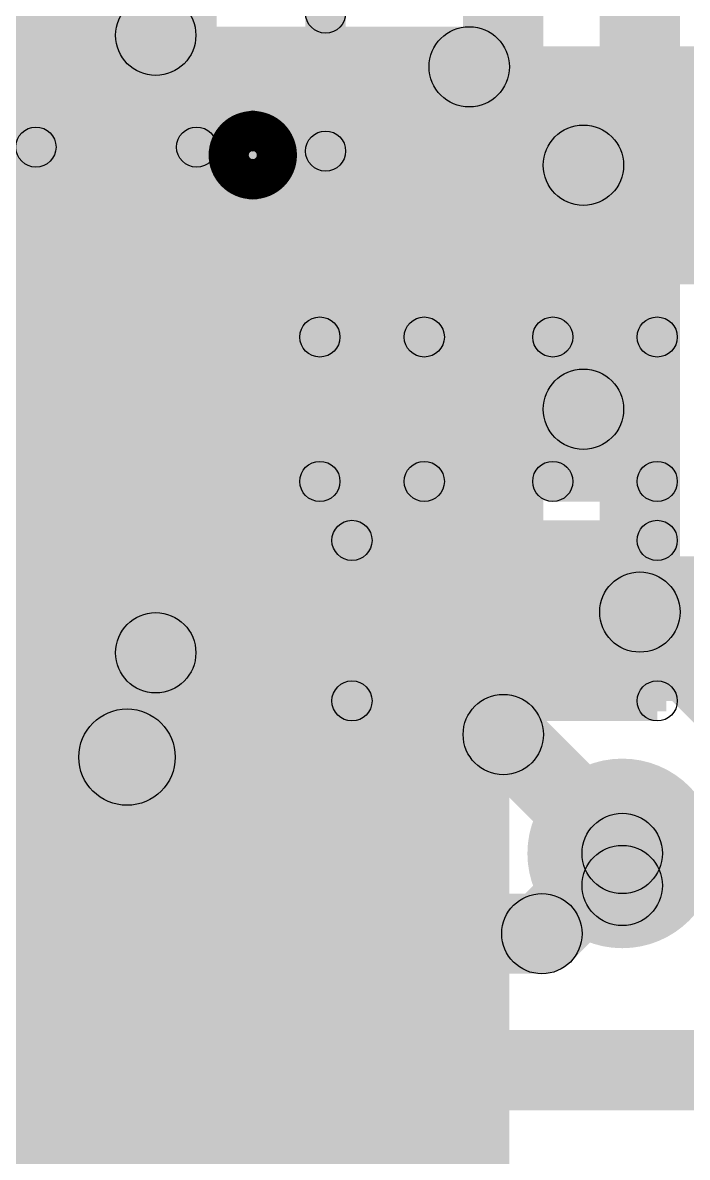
# Model space of a CAD drawing. Header units: millimetres. Extents: x -0.55 to 1.07, y -0.21 to 1.95.
# Drawn here: x 0.6694 to 0.7521, y 0.4351 to 0.5765 of the extents above; entities that cross this region are included whole.
import ezdxf

# ---------------------------------------------------------------- set-up
doc = ezdxf.new("R2010")
doc.units = ezdxf.units.MM
doc.header["$MEASUREMENT"] = 0
for name, color, linetype in [('BottomLayer', 5, 'Continuous'), ('BottomOverlay', 54, 'Continuous'), ('BottomPaste', 16, 'Continuous'), ('BottomSolder', 6, 'Continuous'), ('TopLayer', 1, 'Continuous'), ('TopOverlay', 2, 'Continuous'), ('TopPaste', 8, 'Continuous'), ('TopSolder', 216, 'Continuous'), ('ViaHoleLayer', 16, 'Continuous')]:
    doc.layers.add(name, color=color, linetype=linetype)

# ---------------------------------------------------------------- blocks, each defined once
blk = doc.blocks.new('RES_2512_B_5')
at = {"layer": 'BottomLayer'}
blk.add_hatch(color=5, dxfattribs=at).paths.add_polyline_path([(-0.15945, 0.06693), (-0.09646, 0.06693), (-0.09646, -0.06693), (-0.15945, -0.06693)])
at = {"layer": 'BottomOverlay'}
for points in [[(-0.172, 0.073), (-0.162, 0.073), (-0.162, -0.073), (-0.172, -0.073)], [(0.16679, -0.068), (0.16679, -0.078), (-0.167, -0.078), (-0.167, -0.068)]]:
    blk.add_hatch(color=54, dxfattribs=at).paths.add_polyline_path(points)
h = blk.add_hatch(color=54, dxfattribs=at)
edge = h.paths.add_edge_path()
edge.add_arc((-0.167, -0.073), 0.005, 0, 360)
h = blk.add_hatch(color=54, dxfattribs=at)
edge = h.paths.add_edge_path()
edge.add_arc((-0.167, -0.073), 0.005, 0, 360)
at = {"layer": 'BottomPaste'}
blk.add_hatch(color=16, dxfattribs=at).paths.add_polyline_path([(-0.15945, 0.06693), (-0.09646, 0.06693), (-0.09646, -0.06693), (-0.15945, -0.06693)])
at = {"layer": 'BottomSolder'}
blk.add_hatch(color=6, dxfattribs=at).paths.add_polyline_path([(-0.16345, 0.07093), (-0.09246, 0.07093), (-0.09246, -0.07093), (-0.16345, -0.07093)])
at = {"layer": 'BottomOverlay'}
blk.add_circle((-0.167, -0.073), 0.005, dxfattribs=at)
blk.add_circle((-0.167, -0.073), 0.005, dxfattribs=at)
blk = doc.blocks.new('R___0201_6')
at = {"layer": 'TopLayer'}
for points in [[(-0.01614, 0.00728), (-0.00551, 0.00728), (-0.00551, -0.00728), (-0.01614, -0.00728)], [(0.00551, 0.00728), (0.01614, 0.00728), (0.01614, -0.00728), (0.00551, -0.00728)]]:
    blk.add_hatch(color=1, dxfattribs=at).paths.add_polyline_path(points)
at = {"layer": 'TopOverlay'}
h = blk.add_hatch(color=2, dxfattribs=at)
edge = h.paths.add_edge_path()
edge.add_arc((-0.019, 0.01), 0.0025, 0, 360)
h = blk.add_hatch(color=2, dxfattribs=at)
edge = h.paths.add_edge_path()
edge.add_arc((-0.019, 0.01), 0.0025, 0, 360)
for points in [[(-0.019, 0.0075), (-0.019, 0.0125), (0.019, 0.0125), (0.019, 0.0075)], [(-0.0165, -0.01), (-0.0215, -0.01), (-0.0215, 0.01), (-0.0165, 0.01)], [(0.0215, -0.01), (0.0165, -0.01), (0.0165, 0.01), (0.0215, 0.01)], [(-0.019, -0.0125), (-0.019, -0.0075), (0.019, -0.0075), (0.019, -0.0125)]]:
    blk.add_hatch(color=2, dxfattribs=at).paths.add_polyline_path(points)
h = blk.add_hatch(color=2, dxfattribs=at)
edge = h.paths.add_edge_path()
edge.add_arc((0.019, 0.01), 0.0025, 0, 360)
h = blk.add_hatch(color=2, dxfattribs=at)
edge = h.paths.add_edge_path()
edge.add_arc((0.019, 0.01), 0.0025, 0, 360)
h = blk.add_hatch(color=2, dxfattribs=at)
edge = h.paths.add_edge_path()
edge.add_arc((-0.019, -0.01), 0.0025, 0, 360)
h = blk.add_hatch(color=2, dxfattribs=at)
edge = h.paths.add_edge_path()
edge.add_arc((-0.019, -0.01), 0.0025, 0, 360)
h = blk.add_hatch(color=2, dxfattribs=at)
edge = h.paths.add_edge_path()
edge.add_arc((0.019, -0.01), 0.0025, 0, 360)
h = blk.add_hatch(color=2, dxfattribs=at)
edge = h.paths.add_edge_path()
edge.add_arc((0.019, -0.01), 0.0025, 0, 360)
at = {"layer": 'TopPaste'}
for points in [[(-0.01614, 0.00728), (-0.00551, 0.00728), (-0.00551, -0.00728), (-0.01614, -0.00728)], [(0.00551, 0.00728), (0.01614, 0.00728), (0.01614, -0.00728), (0.00551, -0.00728)]]:
    blk.add_hatch(color=8, dxfattribs=at).paths.add_polyline_path(points)
at = {"layer": 'TopSolder'}
for points in [[(-0.02014, 0.01128), (-0.00151, 0.01128), (-0.00151, -0.01128), (-0.02014, -0.01128)], [(0.00151, 0.01128), (0.02014, 0.01128), (0.02014, -0.01128), (0.00151, -0.01128)]]:
    blk.add_hatch(color=216, dxfattribs=at).paths.add_polyline_path(points)
at = {"layer": 'TopOverlay'}
for centre in [(-0.019, 0.01), (-0.019, 0.01), (0.019, 0.01), (0.019, 0.01), (-0.019, -0.01), (-0.019, -0.01), (0.019, -0.01), (0.019, -0.01)]:
    blk.add_circle(centre, 0.0025, dxfattribs=at)
blk = doc.blocks.new('TPS61089RNRT_42')
at = {"layer": 'TopLayer'}
for points in [[(-0.01969, 0.04724), (0.01969, 0.04724), (0.01969, 0.00787), (-0.01969, 0.00787)], [(-0.05709, 0.03445), (-0.03543, 0.03445), (-0.03543, 0.02461), (-0.05709, 0.02461)], [(0.03543, 0.03445), (0.05709, 0.03445), (0.05709, 0.02461), (0.03543, 0.02461)], [(-0.05709, 0.01476), (-0.03543, 0.01476), (-0.03543, 0.00492), (-0.05709, 0.00492)], [(0.03543, 0.01476), (0.05709, 0.01476), (0.05709, 0.00492), (0.03543, 0.00492)], [(-0.05709, -0.00492), (-0.03543, -0.00492), (-0.03543, -0.01476), (-0.05709, -0.01476)], [(0.03543, -0.00492), (0.05709, -0.00492), (0.05709, -0.01476), (0.03543, -0.01476)], [(-0.02067, -0.00787), (-0.00689, -0.00787), (-0.00689, -0.04724), (-0.02067, -0.04724)], [(0.00689, -0.00787), (0.02067, -0.00787), (0.02067, -0.04724), (0.00689, -0.04724)], [(-0.05709, -0.02461), (-0.03543, -0.02461), (-0.03543, -0.03445), (-0.05709, -0.03445)], [(0.03543, -0.02461), (0.05709, -0.02461), (0.05709, -0.03445), (0.03543, -0.03445)]]:
    blk.add_hatch(color=1, dxfattribs=at).paths.add_polyline_path(points)
at = {"layer": 'TopOverlay'}
h = blk.add_hatch(color=2, dxfattribs=at)
edge = h.paths.add_edge_path()
edge.add_arc((-0.048, 0.051), 0.0025, 0, 360)
h = blk.add_hatch(color=2, dxfattribs=at)
edge = h.paths.add_edge_path()
edge.add_arc((-0.042, 0.051), 0.0025, 0, 360)
h = blk.add_hatch(color=2, dxfattribs=at)
edge = h.paths.add_edge_path()
edge.add_arc((-0.0445, 0.04194), 0.0025, 0, 360)
for points in [[(-0.0445, 0.03944), (-0.0445, 0.04444), (-0.02731, 0.04444), (-0.02731, 0.03944)], [(0.02693, 0.03925), (0.02693, 0.04425), (0.04412, 0.04425), (0.04412, 0.03925)], [(-0.04417, -0.04353), (-0.04417, -0.03853), (-0.02843, -0.03853), (-0.02843, -0.04353)], [(0.02897, -0.04365), (0.02897, -0.03865), (0.04436, -0.03865), (0.04436, -0.04365)]]:
    blk.add_hatch(color=2, dxfattribs=at).paths.add_polyline_path(points)
h = blk.add_hatch(color=2, dxfattribs=at)
edge = h.paths.add_edge_path()
edge.add_arc((-0.02731, 0.04194), 0.0025, 0, 360)
h = blk.add_hatch(color=2, dxfattribs=at)
edge = h.paths.add_edge_path()
edge.add_arc((0.02693, 0.04175), 0.0025, 0, 360)
h = blk.add_hatch(color=2, dxfattribs=at)
edge = h.paths.add_edge_path()
edge.add_arc((0.04412, 0.04175), 0.0025, 0, 360)
h = blk.add_hatch(color=2, dxfattribs=at)
edge = h.paths.add_edge_path()
edge.add_arc((-0.04417, -0.04103), 0.0025, 0, 360)
h = blk.add_hatch(color=2, dxfattribs=at)
edge = h.paths.add_edge_path()
edge.add_arc((-0.02843, -0.04103), 0.0025, 0, 360)
h = blk.add_hatch(color=2, dxfattribs=at)
edge = h.paths.add_edge_path()
edge.add_arc((0.02897, -0.04115), 0.0025, 0, 360)
h = blk.add_hatch(color=2, dxfattribs=at)
edge = h.paths.add_edge_path()
edge.add_arc((0.04436, -0.04115), 0.0025, 0, 360)
at = {"layer": 'TopPaste'}
for points in [[(-0.01969, 0.04724), (0.01969, 0.04724), (0.01969, 0.00787), (-0.01969, 0.00787)], [(-0.05709, 0.03445), (-0.03543, 0.03445), (-0.03543, 0.02461), (-0.05709, 0.02461)], [(0.03543, 0.03445), (0.05709, 0.03445), (0.05709, 0.02461), (0.03543, 0.02461)], [(-0.05709, 0.01476), (-0.03543, 0.01476), (-0.03543, 0.00492), (-0.05709, 0.00492)], [(0.03543, 0.01476), (0.05709, 0.01476), (0.05709, 0.00492), (0.03543, 0.00492)], [(-0.05709, -0.00492), (-0.03543, -0.00492), (-0.03543, -0.01476), (-0.05709, -0.01476)], [(0.03543, -0.00492), (0.05709, -0.00492), (0.05709, -0.01476), (0.03543, -0.01476)], [(-0.02067, -0.00787), (-0.00689, -0.00787), (-0.00689, -0.04724), (-0.02067, -0.04724)], [(0.00689, -0.00787), (0.02067, -0.00787), (0.02067, -0.04724), (0.00689, -0.04724)], [(-0.05709, -0.02461), (-0.03543, -0.02461), (-0.03543, -0.03445), (-0.05709, -0.03445)], [(0.03543, -0.02461), (0.05709, -0.02461), (0.05709, -0.03445), (0.03543, -0.03445)]]:
    blk.add_hatch(color=8, dxfattribs=at).paths.add_polyline_path(points)
at = {"layer": 'TopSolder'}
for points in [[(-0.02369, 0.05124), (0.02369, 0.05124), (0.02369, 0.00387), (-0.02369, 0.00387)], [(-0.06109, 0.03845), (-0.03143, 0.03845), (-0.03143, 0.02061), (-0.06109, 0.02061)], [(0.03143, 0.03845), (0.06109, 0.03845), (0.06109, 0.02061), (0.03143, 0.02061)], [(-0.06109, 0.01876), (-0.03143, 0.01876), (-0.03143, 0.00092), (-0.06109, 0.00092)], [(0.03143, 0.01876), (0.06109, 0.01876), (0.06109, 0.00092), (0.03143, 0.00092)], [(-0.06109, -0.00092), (-0.03143, -0.00092), (-0.03143, -0.01876), (-0.06109, -0.01876)], [(0.03143, -0.00092), (0.06109, -0.00092), (0.06109, -0.01876), (0.03143, -0.01876)], [(-0.02467, -0.00387), (-0.00289, -0.00387), (-0.00289, -0.05124), (-0.02467, -0.05124)], [(0.00289, -0.00387), (0.02467, -0.00387), (0.02467, -0.05124), (0.00289, -0.05124)], [(-0.06109, -0.02061), (-0.03143, -0.02061), (-0.03143, -0.03845), (-0.06109, -0.03845)], [(0.03143, -0.02061), (0.06109, -0.02061), (0.06109, -0.03845), (0.03143, -0.03845)]]:
    blk.add_hatch(color=216, dxfattribs=at).paths.add_polyline_path(points)
at = {"layer": 'TopOverlay', "const_width": 0.005}
blk.add_lwpolyline([(-0.042, 0.051, 1), (-0.048, 0.051, 1)], format="xyb", close=True, dxfattribs=at)
at = {"layer": 'TopOverlay'}
for centre in [(-0.048, 0.051), (-0.042, 0.051), (-0.0445, 0.04194), (-0.02731, 0.04194), (0.02693, 0.04175), (0.04412, 0.04175), (-0.04417, -0.04103), (-0.02843, -0.04103), (0.02897, -0.04115), (0.04436, -0.04115)]:
    blk.add_circle(centre, 0.0025, dxfattribs=at)
blk = doc.blocks.new('R___0201_61')
at = {"layer": 'TopLayer'}
for points in [[(-0.01614, 0.00728), (-0.00551, 0.00728), (-0.00551, -0.00728), (-0.01614, -0.00728)], [(0.00551, 0.00728), (0.01614, 0.00728), (0.01614, -0.00728), (0.00551, -0.00728)]]:
    blk.add_hatch(color=1, dxfattribs=at).paths.add_polyline_path(points)
at = {"layer": 'TopOverlay'}
h = blk.add_hatch(color=2, dxfattribs=at)
edge = h.paths.add_edge_path()
edge.add_arc((-0.019, 0.01), 0.0025, 0, 360)
h = blk.add_hatch(color=2, dxfattribs=at)
edge = h.paths.add_edge_path()
edge.add_arc((-0.019, 0.01), 0.0025, 0, 360)
for points in [[(0.019, 0.0125), (0.019, 0.0075), (-0.019, 0.0075), (-0.019, 0.0125)], [(-0.0165, -0.01), (-0.0215, -0.01), (-0.0215, 0.01), (-0.0165, 0.01)], [(0.0215, -0.01), (0.0165, -0.01), (0.0165, 0.01), (0.0215, 0.01)], [(0.019, -0.0075), (0.019, -0.0125), (-0.019, -0.0125), (-0.019, -0.0075)]]:
    blk.add_hatch(color=2, dxfattribs=at).paths.add_polyline_path(points)
h = blk.add_hatch(color=2, dxfattribs=at)
edge = h.paths.add_edge_path()
edge.add_arc((0.019, 0.01), 0.0025, 0, 360)
h = blk.add_hatch(color=2, dxfattribs=at)
edge = h.paths.add_edge_path()
edge.add_arc((0.019, 0.01), 0.0025, 0, 360)
h = blk.add_hatch(color=2, dxfattribs=at)
edge = h.paths.add_edge_path()
edge.add_arc((-0.019, -0.01), 0.0025, 0, 360)
h = blk.add_hatch(color=2, dxfattribs=at)
edge = h.paths.add_edge_path()
edge.add_arc((-0.019, -0.01), 0.0025, 0, 360)
h = blk.add_hatch(color=2, dxfattribs=at)
edge = h.paths.add_edge_path()
edge.add_arc((0.019, -0.01), 0.0025, 0, 360)
h = blk.add_hatch(color=2, dxfattribs=at)
edge = h.paths.add_edge_path()
edge.add_arc((0.019, -0.01), 0.0025, 0, 360)
at = {"layer": 'TopPaste'}
for points in [[(-0.01614, 0.00728), (-0.00551, 0.00728), (-0.00551, -0.00728), (-0.01614, -0.00728)], [(0.00551, 0.00728), (0.01614, 0.00728), (0.01614, -0.00728), (0.00551, -0.00728)]]:
    blk.add_hatch(color=8, dxfattribs=at).paths.add_polyline_path(points)
at = {"layer": 'TopSolder'}
for points in [[(-0.02014, 0.01128), (-0.00151, 0.01128), (-0.00151, -0.01128), (-0.02014, -0.01128)], [(0.00151, 0.01128), (0.02014, 0.01128), (0.02014, -0.01128), (0.00151, -0.01128)]]:
    blk.add_hatch(color=216, dxfattribs=at).paths.add_polyline_path(points)
at = {"layer": 'TopOverlay'}
for centre in [(-0.019, 0.01), (-0.019, 0.01), (0.019, 0.01), (0.019, 0.01), (-0.019, -0.01), (-0.019, -0.01), (0.019, -0.01), (0.019, -0.01)]:
    blk.add_circle(centre, 0.0025, dxfattribs=at)
blk = doc.blocks.new('CAP_0201_78')
at = {"layer": 'TopLayer'}
for points in [[(-0.01772, 0.00591), (-0.00591, 0.00591), (-0.00591, -0.00591), (-0.01772, -0.00591)], [(0.00591, 0.00591), (0.01772, 0.00591), (0.01772, -0.00591), (0.00591, -0.00591)]]:
    blk.add_hatch(color=1, dxfattribs=at).paths.add_polyline_path(points)
at = {"layer": 'TopOverlay'}
h = blk.add_hatch(color=2, dxfattribs=at)
edge = h.paths.add_edge_path()
edge.add_arc((-0.021, 0.009), 0.0025, 0, 360)
h = blk.add_hatch(color=2, dxfattribs=at)
edge = h.paths.add_edge_path()
edge.add_arc((-0.021, 0.009), 0.0025, 0, 360)
for points in [[(-0.008, 0.0115), (-0.008, 0.0065), (-0.021, 0.0065), (-0.021, 0.0115)], [(0.021, 0.0115), (0.021, 0.0065), (0.008, 0.0065), (0.008, 0.0115)], [(-0.0235, 0.009), (-0.0185, 0.009), (-0.0185, -0.009), (-0.0235, -0.009)], [(0.0185, 0.009), (0.0235, 0.009), (0.0235, -0.009), (0.0185, -0.009)], [(-0.008, -0.0065), (-0.008, -0.0115), (-0.021, -0.0115), (-0.021, -0.0065)], [(0.021, -0.0065), (0.021, -0.0115), (0.008, -0.0115), (0.008, -0.0065)]]:
    blk.add_hatch(color=2, dxfattribs=at).paths.add_polyline_path(points)
h = blk.add_hatch(color=2, dxfattribs=at)
edge = h.paths.add_edge_path()
edge.add_arc((-0.008, 0.009), 0.0025, 0, 360)
h = blk.add_hatch(color=2, dxfattribs=at)
edge = h.paths.add_edge_path()
edge.add_arc((0.008, 0.009), 0.0025, 0, 360)
h = blk.add_hatch(color=2, dxfattribs=at)
edge = h.paths.add_edge_path()
edge.add_arc((0.021, 0.009), 0.0025, 0, 360)
h = blk.add_hatch(color=2, dxfattribs=at)
edge = h.paths.add_edge_path()
edge.add_arc((0.021, 0.009), 0.0025, 0, 360)
h = blk.add_hatch(color=2, dxfattribs=at)
edge = h.paths.add_edge_path()
edge.add_arc((-0.021, -0.009), 0.0025, 0, 360)
h = blk.add_hatch(color=2, dxfattribs=at)
edge = h.paths.add_edge_path()
edge.add_arc((-0.021, -0.009), 0.0025, 0, 360)
h = blk.add_hatch(color=2, dxfattribs=at)
edge = h.paths.add_edge_path()
edge.add_arc((-0.008, -0.009), 0.0025, 0, 360)
h = blk.add_hatch(color=2, dxfattribs=at)
edge = h.paths.add_edge_path()
edge.add_arc((0.008, -0.009), 0.0025, 0, 360)
h = blk.add_hatch(color=2, dxfattribs=at)
edge = h.paths.add_edge_path()
edge.add_arc((0.021, -0.009), 0.0025, 0, 360)
h = blk.add_hatch(color=2, dxfattribs=at)
edge = h.paths.add_edge_path()
edge.add_arc((0.021, -0.009), 0.0025, 0, 360)
at = {"layer": 'TopPaste'}
for points in [[(-0.01772, 0.00591), (-0.00591, 0.00591), (-0.00591, -0.00591), (-0.01772, -0.00591)], [(0.00591, 0.00591), (0.01772, 0.00591), (0.01772, -0.00591), (0.00591, -0.00591)]]:
    blk.add_hatch(color=8, dxfattribs=at).paths.add_polyline_path(points)
at = {"layer": 'TopSolder'}
for points in [[(-0.01988, 0.00807), (-0.00374, 0.00807), (-0.00374, -0.00807), (-0.01988, -0.00807)], [(0.00374, 0.00807), (0.01988, 0.00807), (0.01988, -0.00807), (0.00374, -0.00807)]]:
    blk.add_hatch(color=216, dxfattribs=at).paths.add_polyline_path(points)
at = {"layer": 'TopOverlay'}
for centre in [(-0.021, 0.009), (-0.021, 0.009), (-0.008, 0.009), (0.008, 0.009), (0.021, 0.009), (0.021, 0.009), (-0.021, -0.009), (-0.021, -0.009), (-0.008, -0.009), (0.008, -0.009), (0.021, -0.009), (0.021, -0.009)]:
    blk.add_circle(centre, 0.0025, dxfattribs=at)

msp = doc.modelspace()

# ---------------------------------------------------------------- hatches: boundary and pattern name
at = {"layer": 'BottomLayer'}
for points in [[(0.73419, 0.48781), (0.72419, 0.48781), (0.72419, 0.65793), (0.73419, 0.65793)], [(0.75119, 0.50307), (0.74119, 0.50307), (0.74119, 0.64975), (0.75119, 0.64975)], [(0.69091, 0.498), (0.68091, 0.498), (0.68091, 0.57493), (0.69091, 0.57493)], [(0.655, 0.227), (0.718, 0.227), (0.718, 0.571), (0.655, 0.571)], [(0.74266, 0.49953), (0.74973, 0.5066), (0.7708, 0.48554), (0.76372, 0.47846)], [(0.72566, 0.48427), (0.73273, 0.49134), (0.74754, 0.47654), (0.74046, 0.46946)]]:
    msp.add_hatch(color=5, dxfattribs=at).paths.add_polyline_path(points)
h = msp.add_hatch(color=5, dxfattribs=at)
edge = h.paths.add_edge_path()
edge.add_arc((0.68591, 0.57493), 0.005, 0, 360)
h = msp.add_hatch(color=5, dxfattribs=at)
edge = h.paths.add_edge_path()
edge.add_arc((0.678, 0.521), 0.01181, 0, 360)
h = msp.add_hatch(color=5, dxfattribs=at)
edge = h.paths.add_edge_path()
edge.add_arc((0.74619, 0.50307), 0.005, 0, 360)
h = msp.add_hatch(color=5, dxfattribs=at)
edge = h.paths.add_edge_path()
edge.add_arc((0.74619, 0.50307), 0.005, 0, 360)
h = msp.add_hatch(color=5, dxfattribs=at)
edge = h.paths.add_edge_path()
edge.add_arc((0.68591, 0.498), 0.005, 0, 360)
h = msp.add_hatch(color=5, dxfattribs=at)
edge = h.paths.add_edge_path()
edge.add_arc((0.72919, 0.48781), 0.005, 0, 360)
h = msp.add_hatch(color=5, dxfattribs=at)
edge = h.paths.add_edge_path()
edge.add_arc((0.72919, 0.48781), 0.005, 0, 360)
h = msp.add_hatch(color=5, dxfattribs=at)
edge = h.paths.add_edge_path()
edge.add_arc((0.744, 0.473), 0.01181, 0, 360)
h = msp.add_hatch(color=5, dxfattribs=at)
edge = h.paths.add_edge_path()
edge.add_arc((0.744, 0.473), 0.005, 0, 360)
at = {"layer": 'TopLayer'}
for points in [[(0.669, 0.547), (0.725, 0.547), (0.725, 0.574), (0.669, 0.574)], [(0.74416, 0.52834), (0.73416, 0.52834), (0.73416, 0.55874), (0.74416, 0.55874)], [(0.664, 0.478), (0.724, 0.478), (0.724, 0.536), (0.664, 0.536)], [(0.73115, 0.494), (0.77, 0.494), (0.77, 0.51), (0.73115, 0.51)], [(0.37631, 0.479), (0.37631, 0.491), (0.68234, 0.491), (0.68234, 0.479)], [(0.73754, 0.45946), (0.73046, 0.46654), (0.74046, 0.47654), (0.74754, 0.46946)], [(0.749, 0.469), (0.739, 0.469), (0.739, 0.473), (0.749, 0.473)], [(0.37728, 0.458), (0.37728, 0.468), (0.734, 0.468), (0.734, 0.458)], [(0.30193, 0.441), (0.30193, 0.451), (0.805, 0.451), (0.805, 0.441)]]:
    msp.add_hatch(color=1, dxfattribs=at).paths.add_polyline_path(points)
h = msp.add_hatch(color=1, dxfattribs=at)
edge = h.paths.add_edge_path()
edge.add_arc((0.73916, 0.55874), 0.005, 0, 360)
h = msp.add_hatch(color=1, dxfattribs=at)
edge = h.paths.add_edge_path()
edge.add_arc((0.73916, 0.52834), 0.005, 0, 360)
h = msp.add_hatch(color=1, dxfattribs=at)
edge = h.paths.add_edge_path()
edge.add_arc((0.678, 0.521), 0.01181, 0, 360)
h = msp.add_hatch(color=1, dxfattribs=at)
edge = h.paths.add_edge_path()
edge.add_arc((0.68234, 0.485), 0.006, 0, 360)
h = msp.add_hatch(color=1, dxfattribs=at)
edge = h.paths.add_edge_path()
edge.add_arc((0.744, 0.473), 0.01181, 0, 360)
h = msp.add_hatch(color=1, dxfattribs=at)
edge = h.paths.add_edge_path()
edge.add_arc((0.744, 0.473), 0.005, 0, 360)
h = msp.add_hatch(color=1, dxfattribs=at)
edge = h.paths.add_edge_path()
edge.add_arc((0.744, 0.473), 0.005, 0, 360)
h = msp.add_hatch(color=1, dxfattribs=at)
edge = h.paths.add_edge_path()
edge.add_arc((0.744, 0.469), 0.005, 0, 360)
h = msp.add_hatch(color=1, dxfattribs=at)
edge = h.paths.add_edge_path()
edge.add_arc((0.734, 0.463), 0.005, 0, 360)
h = msp.add_hatch(color=1, dxfattribs=at)
edge = h.paths.add_edge_path()
edge.add_arc((0.734, 0.463), 0.005, 0, 360)
at = {"layer": 'ViaHoleLayer'}
h = msp.add_hatch(color=16, dxfattribs=at)
edge = h.paths.add_edge_path()
edge.add_arc((0.678, 0.521), 0.00591, 0, 360)
h = msp.add_hatch(color=16, dxfattribs=at)
edge = h.paths.add_edge_path()
edge.add_arc((0.744, 0.473), 0.00591, 0, 360)

# ---------------------------------------------------------------- linework, layer by layer
at = {"layer": 'BottomLayer'}
for centre in [(0.68591, 0.57493), (0.74619, 0.50307), (0.74619, 0.50307), (0.68591, 0.498), (0.72919, 0.48781), (0.72919, 0.48781), (0.744, 0.473)]:
    msp.add_circle(centre, 0.005, dxfattribs=at)
at = {"layer": 'TopLayer'}
for centre, radius in [((0.73916, 0.55874), 0.005), ((0.73916, 0.52834), 0.005), ((0.68234, 0.485), 0.006), ((0.744, 0.473), 0.005), ((0.744, 0.473), 0.005), ((0.744, 0.469), 0.005), ((0.734, 0.463), 0.005), ((0.734, 0.463), 0.005)]:
    msp.add_circle(centre, radius, dxfattribs=at)

# ---------------------------------------------------------------- block references
for name, p, rotation in [('TPS61089RNRT_42', (0.749, 0.605), 90), ('R___0201_61', (0.681, 0.58), 270), ('RES_2512_B_5', (0.55795, 0.498), 180), ('CAP_0201_78', (0.72735, 0.52834), 180), ('R___0201_6', (0.72935, 0.502), 360)]:
    msp.add_blockref(name, p, dxfattribs=dict(rotation=rotation))

doc.saveas('drawing.dxf')
